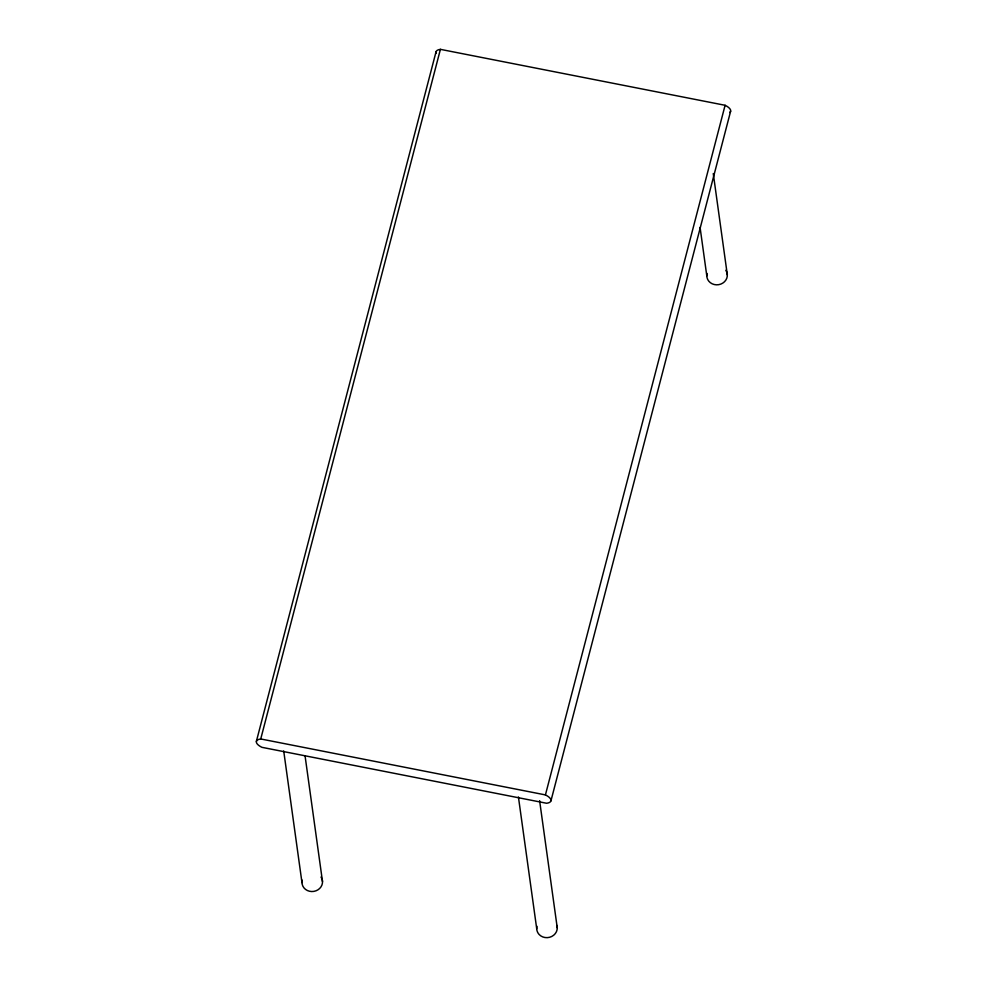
<?xml version="1.0" encoding="UTF-8"?>
<svg xmlns="http://www.w3.org/2000/svg" width="987" height="987" viewBox="0 0 987 987"><rect width="100%" height="100%" fill="white"/><g stroke="black" fill="none" stroke-linecap="round" stroke-linejoin="round"><path stroke-width="1.48" d="M256.373 741.385L436.044 51.768M725.1 105.288L545.429 794.905A12.856 4.935 14.6 0 1 546.588 803.258L261.9 747.319A12.856 4.935 14.6 0 1 260.741 738.967L440.412 49.35L725.1 105.288A12.856 4.935 14.6 0 1 729.677 112.53M550.956 800.839L730.627 111.223M260.741 738.967L545.429 794.905M713.268 173.552L727.333 274.941M700.079 227.429L706.803 275.904M539.605 800.667L557.248 927.78M518.422 796.953L536.718 928.742M305.069 755.919L322.515 881.65M283.713 750.971L301.973 882.612M436.266 53.384A12.856 4.935 14.6 0 1 440.412 49.35M725.827 270.315A10.289 9.389 -7.9 0 1 718.672 284.675A10.289 9.389 -7.9 0 1 707.074 273.461M556.828 925.362A10.289 9.389 -7.9 0 1 547.254 937.65A10.289 9.389 -7.9 0 1 536.99 926.299M321.009 877.024A10.289 9.389 -7.9 0 1 313.854 891.384A10.289 9.389 -7.9 0 1 302.256 880.17"/></g></svg>
